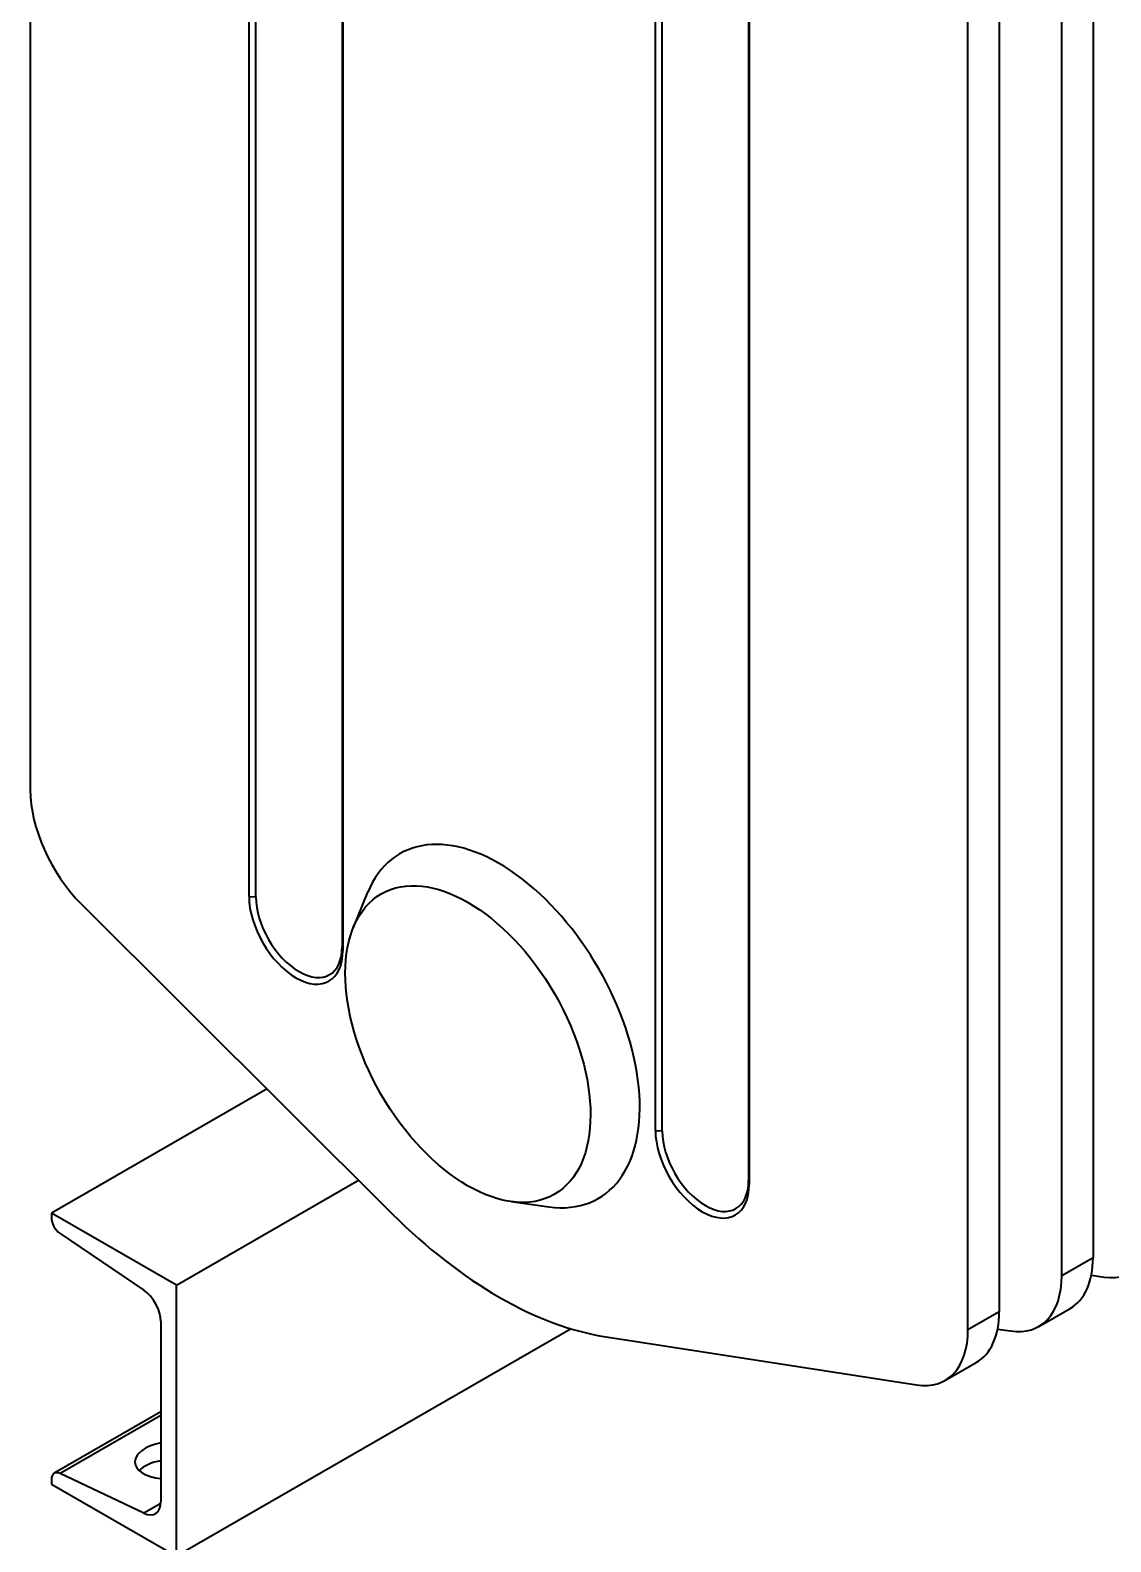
# Model space of a CAD drawing. Header units: millimetres. Extents: x 0 to 4205, y 0 to 2970.
# Drawn here: x 3613.7 to 3736, y 2243.6 to 2414.6 of the extents above; entities that cross this region are included whole.
import ezdxf

# ---------------------------------------------------------------- set-up
doc = ezdxf.new("R2010")
doc.units = ezdxf.units.MM
doc.header["$LTSCALE"] = 5
doc.layers.add('가시적인 것(ISO)', color=3, linetype='Continuous', lineweight=40)
doc.layers.add('가시적인 좁은 것(ISO)', color=3, linetype='Continuous', lineweight=35)

msp = doc.modelspace()

# ---------------------------------------------------------------- linework, layer by layer
at = {"layer": '가시적인 것(ISO)'}
for p, q in [((3613.7483, 2622.3876), (3613.7483, 2328.6289)), ((3638.497, 2316.5505), (3638.497, 2605.9622)), ((3639.2719, 2316.5115), (3639.2719, 2605.9232)), ((3649.0358, 2600.3005), (3649.0358, 2310.8888)), ((3649.1036, 2599.8543), (3649.1036, 2310.4426)), ((3684.4589, 2290.0828), (3684.4589, 2579.4945)), ((3685.2338, 2290.0438), (3685.2338, 2579.4555)), ((3694.9978, 2573.8328), (3694.9978, 2284.4211)), ((3695.0655, 2573.3866), (3695.0655, 2283.9749)), ((3733.9564, 2569.4521), (3733.9564, 2275.6935)), ((3730.4209, 2273.6575), (3730.4209, 2567.4161)), ((3723.3498, 2563.3442), (3723.3498, 2269.5855)), ((3719.8143, 2267.5496), (3719.8143, 2561.3082)), ((3650.2953, 2313.0571), (3651.9248, 2317.0352)), ((3619.564, 2315.6768), (3654.689, 2280.6685)), ((3640.5286, 2294.7818), (3616.1524, 2280.7445)), ((3630.2946, 2272.6006), (3650.8863, 2284.4586)), ((3668.1581, 2282.0378), (3672.4167, 2281.4504)), ((3616.1524, 2280.7445), (3616.1524, 2280.2171)), ((3630.2946, 2272.6006), (3616.1524, 2280.7445)), ((3617.1206, 2278.4379), (3626.5904, 2272.0267)), ((3630.2946, 2241.9426), (3630.2946, 2272.6006)), ((3733.7743, 2273.7344), (3735.2117, 2273.5115)), ((3727.82, 2267.9152), (3731.3555, 2269.9511)), ((3628.5268, 2268.4683), (3628.5268, 2248.1109)), ((3674.9316, 2267.6473), (3630.2946, 2241.9426)), ((3723.1677, 2267.6264), (3724.6051, 2267.4035)), ((3678.8735, 2266.7415), (3713.9985, 2261.2956)), ((3717.2134, 2261.8072), (3720.7489, 2263.8432)), ((3628.5268, 2258.2492), (3616.4645, 2251.303)), ((3616.1524, 2250.6139), (3616.1524, 2250.0865)), ((3626.5904, 2246.7827), (3617.1206, 2251.278)), ((3616.1524, 2250.0865), (3630.2946, 2241.9426))]:
    msp.add_line(p, q, dxfattribs=at)
for centre, major_axis, ratio, start_param, end_param in [((3622.5871, 2323.539), (6.2379, -10.8323), 0.57809312, 3.92892453, 5.150655), ((3666.7813, 2301.8978), (-11.2282, 19.4981), 0.57809312, 2.72019421, 6.70458375), ((3643.8003, 2313.4966), (3.7427, -6.4994), 0.57809312, 3.92892453, 7.07051718), ((3644.1539, 2313.7002), (3.4454, -5.983), 0.57809312, 3.92892453, 7.07051718), ((3689.7622, 2287.0289), (3.7427, -6.4994), 0.57809312, 3.92892453, 7.07051718), ((3690.1158, 2287.2325), (3.4454, -5.983), 0.57809312, 3.92892453, 7.07051718), ((3617.2131, 2279.6063), (0.7485, -1.2999), 0.57809312, 3.92892453, 5.41245439), ((3666.7813, 2312.1172), (24.9516, -43.3292), 0.57809312, 5.150655, 5.8487867), ((3732.1887, 2284.8554), (6.2379, -10.8323), 0.57809312, 5.8487867, 7.07051718), ((3725.1176, 2280.7834), (6.2379, -10.8323), 0.57809312, 0, 0.78733187), ((3721.582, 2278.7475), (6.2379, -10.8323), 0.57809312, 5.8487867, 7.07051718), ((3626.4055, 2269.6899), (1.4971, -2.5998), 0.57809312, 0.78733187, 2.27086174), ((3714.511, 2274.6755), (6.2379, -10.8323), 0.57809312, 0, 0.78733187), ((3710.9754, 2272.6395), (6.2379, -10.8323), 0.57809312, 5.8487867, 7.07051718), ((3629.5875, 2252.7886), (-3.9973, -0.2788), 0.52343839, 4.94426709, 7.54910956), ((3629.5875, 2250.4937), (-4, 0), 0.5758617, 4.98076407, 5.78168033), ((3617.2131, 2250.0031), (-0.7485, 1.2999), 0.57809312, 5.58698731, 7.07051718), ((3626.4055, 2249.3324), (1.4971, -2.5998), 0.57809312, 5.58698731, 7.07051718)]:
    msp.add_ellipse(centre, major_axis=major_axis, ratio=ratio, start_param=start_param, end_param=end_param, dxfattribs=at)
msp.add_ellipse((3663.2457, 2299.8618), major_axis=(-9.7876, 16.9965), ratio=0.57809312, dxfattribs=at)
at = {"layer": '가시적인 좁은 것(ISO)'}
for p, q in [((3638.497, 2316.5505), (3639.2719, 2316.5115)), ((3649.1036, 2310.4426), (3649.0358, 2310.8888)), ((3684.4589, 2290.0828), (3685.2338, 2290.0438)), ((3695.0655, 2283.9749), (3694.9978, 2284.4211)), ((3733.9564, 2275.6935), (3730.4209, 2273.6575)), ((3723.3498, 2269.5855), (3719.8143, 2267.5496)), ((3628.5268, 2257.8464), (3617.1206, 2251.278)), ((3628.518, 2247.8927), (3626.5904, 2246.7827))]:
    msp.add_line(p, q, dxfattribs=at)

doc.saveas('drawing.dxf')
